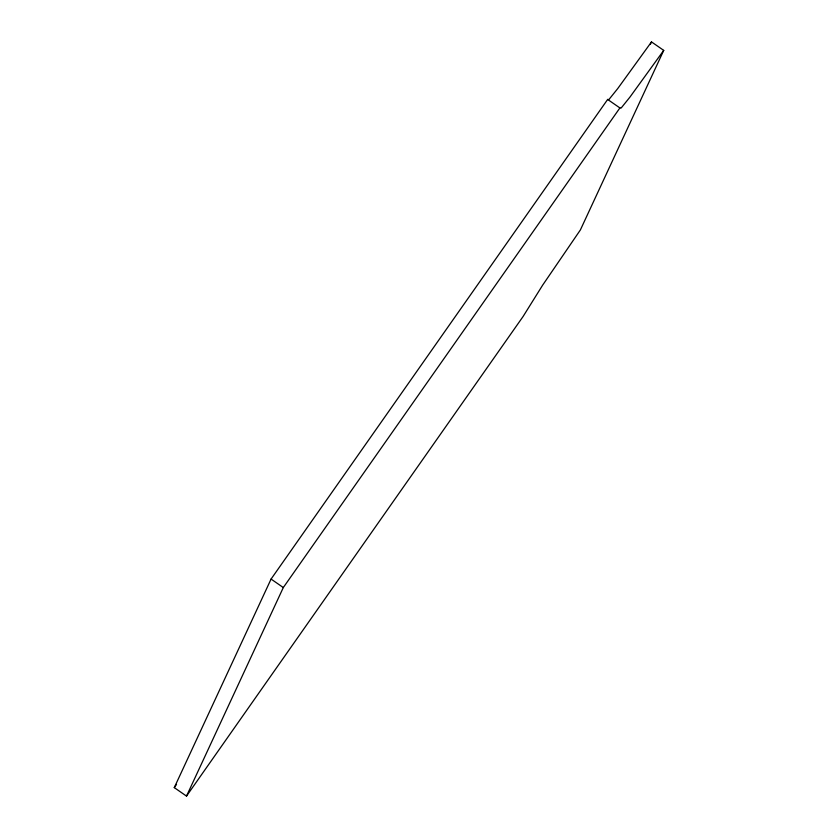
<?xml version="1.0" encoding="UTF-8"?>
<svg xmlns="http://www.w3.org/2000/svg" width="838" height="838" viewBox="0 0 838 838"><rect width="100%" height="100%" fill="white"/><g stroke="black" fill="none" stroke-linecap="round" stroke-linejoin="round"><path stroke-width="1.26" d="M174.273 787.615L271.072 579.068L607.655 99.45L608.933 99.513L617.711 88.598L651.493 41.9L663.727 50.385L580.388 229.926L542.668 285.119L523.101 316.481L186.507 796.1L174.273 787.615L176.525 784.399M186.507 796.1L283.307 587.553L619.9 107.934L621.168 108.008L629.946 97.093L663.727 50.385M650.393 44.267L651.493 41.9M607.655 99.45L619.9 107.934M271.072 579.068L283.307 587.553"/></g></svg>
